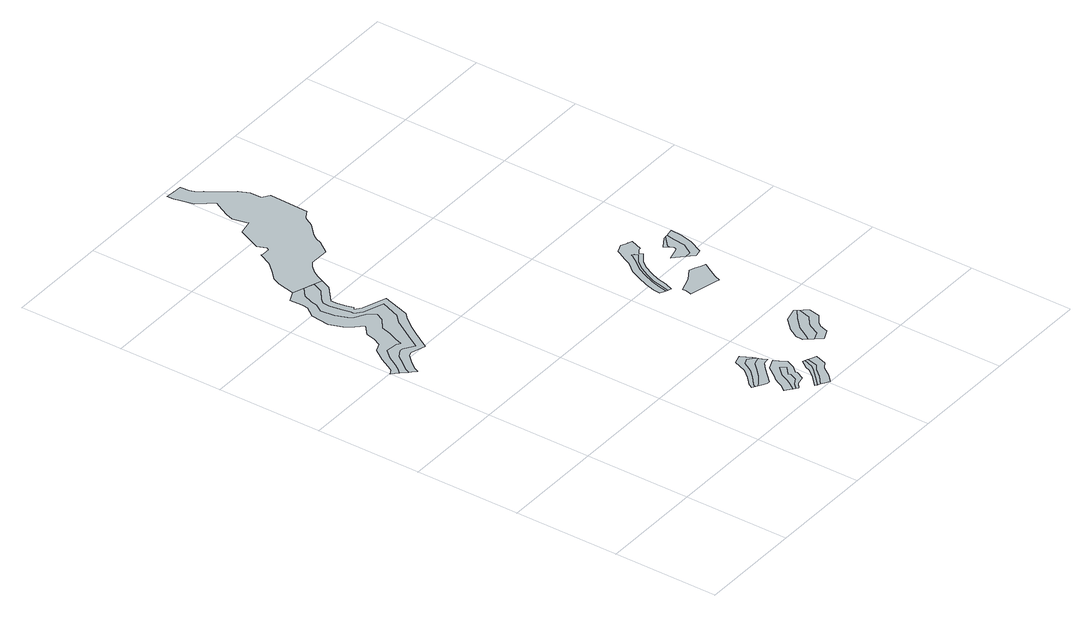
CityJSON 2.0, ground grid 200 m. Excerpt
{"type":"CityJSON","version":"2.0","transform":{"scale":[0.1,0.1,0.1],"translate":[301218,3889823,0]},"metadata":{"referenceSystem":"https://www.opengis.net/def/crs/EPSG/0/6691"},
"CityObjects":{
"object1":{"type":"GenericCityObject","attributes":{"name":"1","土砂災害警戒区域.区域区分":"2","土砂災害警戒区域.現象の種類":"1","土砂災害警戒区域.都道府県コード":"22","土砂災害警戒区域.区域番号":"103-S-0144","土砂災害警戒区域.区域名":"ヲカメ","土砂災害警戒区域.所在地":"沼津市沼津市鳥谷字ウツラ 他","土砂災害警戒区域.告示日":"2018-03-30","土砂災害警戒区域.特別警戒未指定フラグ":"0"},"geometry":[{"type":"MultiSurface","lod":"0","boundaries":[[[0,1,2,3,4,5,6,7,8,9,10,11,12,13,14,15,16,17,18,19,20,21,22,23,24,25,26,27,28,29,30,31,32,33,34,35,36,37,38,39,40,41,42,43]]]}]},
"object2":{"type":"GenericCityObject","attributes":{"name":"1","土砂災害警戒区域.区域区分":"1","土砂災害警戒区域.現象の種類":"1","土砂災害警戒区域.都道府県コード":"22","土砂災害警戒区域.区域番号":"103-S-0144","土砂災害警戒区域.区域名":"ヲカメ","土砂災害警戒区域.所在地":"沼津市沼津市鳥谷字ウツラ 他","土砂災害警戒区域.告示日":"2018-03-30","土砂災害警戒区域.特別警戒未指定フラグ":"0"},"geometry":[{"type":"MultiSurface","lod":"0","boundaries":[[[44,45,46,47,48,49,50,51,52,53,54,55,56,57,13,58,59,60,61,62,63,64,65,66,67,68,69,70,71,72,73,74,75,76,77,78,79,80,81,82,83,84]]]}]},
"object3":{"type":"GenericCityObject","attributes":{"name":"1","土砂災害警戒区域.区域区分":"2","土砂災害警戒区域.現象の種類":"1","土砂災害警戒区域.都道府県コード":"22","土砂災害警戒区域.区域番号":"103-S-0113","土砂災害警戒区域.区域名":"梅ヶ沢","土砂災害警戒区域.所在地":"沼津市東原字梅ヶ沢 他","土砂災害警戒区域.告示日":"2018-03-30","土砂災害警戒区域.特別警戒未指定フラグ":"0"},"geometry":[{"type":"MultiSurface","lod":"0","boundaries":[[[85,86,87,88,89,90,91,92,93,94,95,96,97,98]]]}]},
"object4":{"type":"GenericCityObject","attributes":{"name":"1","土砂災害警戒区域.区域区分":"1","土砂災害警戒区域.現象の種類":"1","土砂災害警戒区域.都道府県コード":"22","土砂災害警戒区域.区域番号":"103-S-0113","土砂災害警戒区域.区域名":"梅ヶ沢","土砂災害警戒区域.所在地":"沼津市東原字梅ヶ沢 他","土砂災害警戒区域.告示日":"2018-03-30","土砂災害警戒区域.特別警戒未指定フラグ":"0"},"geometry":[{"type":"MultiSurface","lod":"0","boundaries":[[[99,100,101,102,103,89,104,105,106,107,108,109,110,97,111,112,113,114]]]}]},
"object5":{"type":"GenericCityObject","attributes":{"name":"1","土砂災害警戒区域.区域区分":"2","土砂災害警戒区域.現象の種類":"1","土砂災害警戒区域.都道府県コード":"22","土砂災害警戒区域.区域番号":"103-S-0113","土砂災害警戒区域.区域名":"梅ヶ沢","土砂災害警戒区域.所在地":"沼津市東原字梅ヶ沢 他","土砂災害警戒区域.告示日":"2018-03-30","土砂災害警戒区域.特別警戒未指定フラグ":"0"},"geometry":[{"type":"MultiSurface","lod":"0","boundaries":[[[115,116,117,118,119,120,121,122,123,124,125,126,127]]]}]},
"object6":{"type":"GenericCityObject","attributes":{"name":"1","土砂災害警戒区域.区域区分":"1","土砂災害警戒区域.現象の種類":"1","土砂災害警戒区域.都道府県コード":"22","土砂災害警戒区域.区域番号":"103-S-0113","土砂災害警戒区域.区域名":"梅ヶ沢","土砂災害警戒区域.所在地":"沼津市東原字梅ヶ沢 他","土砂災害警戒区域.告示日":"2018-03-30","土砂災害警戒区域.特別警戒未指定フラグ":"0"},"geometry":[{"type":"MultiSurface","lod":"0","boundaries":[[[128,129,130,131,132,133,134,135,136,137,138,139,140,141,142,143,125,144,145]]]}]},
"object7":{"type":"GenericCityObject","attributes":{"name":"1","土砂災害警戒区域.区域区分":"2","土砂災害警戒区域.現象の種類":"1","土砂災害警戒区域.都道府県コード":"22","土砂災害警戒区域.区域番号":"103-S-0113","土砂災害警戒区域.区域名":"梅ヶ沢","土砂災害警戒区域.所在地":"沼津市東原字梅ヶ沢 他","土砂災害警戒区域.告示日":"2018-03-30","土砂災害警戒区域.特別警戒未指定フラグ":"0"},"geometry":[{"type":"MultiSurface","lod":"0","boundaries":[[[146,147,148,149,150,151,152,153,154,155]]]}]},
"object8":{"type":"GenericCityObject","attributes":{"name":"1","土砂災害警戒区域.区域区分":"1","土砂災害警戒区域.現象の種類":"1","土砂災害警戒区域.都道府県コード":"22","土砂災害警戒区域.区域番号":"103-S-0113","土砂災害警戒区域.区域名":"梅ヶ沢","土砂災害警戒区域.所在地":"沼津市東原字梅ヶ沢 他","土砂災害警戒区域.告示日":"2018-03-30","土砂災害警戒区域.特別警戒未指定フラグ":"0"},"geometry":[{"type":"MultiSurface","lod":"0","boundaries":[[[156,157,158,159,148,160,161,162,163,164,154,165,166,167]]]}]},
"object9":{"type":"GenericCityObject","attributes":{"name":"1","土砂災害警戒区域.区域区分":"1","土砂災害警戒区域.現象の種類":"1","土砂災害警戒区域.都道府県コード":"22","土砂災害警戒区域.区域番号":"103-Ⅱ-0460","土砂災害警戒区域.区域名":"広町","土砂災害警戒区域.所在地":"沼津市柳澤字広町 他","土砂災害警戒区域.告示日":"2018-03-30","土砂災害警戒区域.特別警戒未指定フラグ":"0"},"geometry":[{"type":"MultiSurface","lod":"0","boundaries":[[[168,169,170,171,172,173,174,175,176,177,178,179,180,181,182,183,184,185,186,187,188,189,190,191,192,193,194,195,196,197,198,199,200,201,202,203,204,205,206,207,208,209,210,211,212,213,214,215,216,217]]]}]},
"object10":{"type":"GenericCityObject","attributes":{"name":"1","土砂災害警戒区域.区域区分":"2","土砂災害警戒区域.現象の種類":"1","土砂災害警戒区域.都道府県コード":"22","土砂災害警戒区域.区域番号":"103-Ⅱ-0460","土砂災害警戒区域.区域名":"広町","土砂災害警戒区域.所在地":"沼津市柳澤字広町 他","土砂災害警戒区域.告示日":"2018-03-30","土砂災害警戒区域.特別警戒未指定フラグ":"0"},"geometry":[{"type":"MultiSurface","lod":"0","boundaries":[[[168,218,219,220,221,222,223,224,225,226,227,228,229,230,231,232,233,234,235,236,237,238,239,240,194,241,242,243,244,245,246,247,248,249,250,251,252,253,254,255,256,257,258,259,260,261,262,263]]]}]},
"object11":{"type":"GenericCityObject","attributes":{"name":"1","土砂災害警戒区域.区域区分":"2","土砂災害警戒区域.現象の種類":"1","土砂災害警戒区域.都道府県コード":"22","土砂災害警戒区域.区域番号":"103-S-0113","土砂災害警戒区域.区域名":"梅ヶ沢","土砂災害警戒区域.所在地":"沼津市東原字梅ヶ沢 他","土砂災害警戒区域.告示日":"2018-03-30","土砂災害警戒区域.特別警戒未指定フラグ":"0"},"geometry":[{"type":"MultiSurface","lod":"0","boundaries":[[[264,265,266,267,268,269,270,271,272,273,274,275,276]]]}]},
"object12":{"type":"GenericCityObject","attributes":{"name":"1","土砂災害警戒区域.区域区分":"1","土砂災害警戒区域.現象の種類":"1","土砂災害警戒区域.都道府県コード":"22","土砂災害警戒区域.区域番号":"103-S-0113","土砂災害警戒区域.区域名":"梅ヶ沢","土砂災害警戒区域.所在地":"沼津市東原字梅ヶ沢 他","土砂災害警戒区域.告示日":"2018-03-30","土砂災害警戒区域.特別警戒未指定フラグ":"0"},"geometry":[{"type":"MultiSurface","lod":"0","boundaries":[[[277,278,279,280,281,267,282,283,284,285,286,287,274,288,289,290,291]]]}]},
"object13":{"type":"GenericCityObject","attributes":{"name":"1","土砂災害警戒区域.区域区分":"2","土砂災害警戒区域.現象の種類":"1","土砂災害警戒区域.都道府県コード":"22","土砂災害警戒区域.区域番号":"103-S-0113","土砂災害警戒区域.区域名":"梅ヶ沢","土砂災害警戒区域.所在地":"沼津市東原字梅ヶ沢 他","土砂災害警戒区域.告示日":"2018-03-30","土砂災害警戒区域.特別警戒未指定フラグ":"0"},"geometry":[{"type":"MultiSurface","lod":"0","boundaries":[[[292,293,294,295,296,297,298,299,300,301,302,303,304,305,306,307,308,309]]]}]},
"object14":{"type":"GenericCityObject","attributes":{"name":"1","土砂災害警戒区域.区域区分":"1","土砂災害警戒区域.現象の種類":"1","土砂災害警戒区域.都道府県コード":"22","土砂災害警戒区域.区域番号":"103-S-0113","土砂災害警戒区域.区域名":"梅ヶ沢","土砂災害警戒区域.所在地":"沼津市東原字梅ヶ沢 他","土砂災害警戒区域.告示日":"2018-03-30","土砂災害警戒区域.特別警戒未指定フラグ":"0"},"geometry":[{"type":"MultiSurface","lod":"0","boundaries":[[[310,311,312,313,314,315,316,317,318,319,320,321,322,323]]]}]},
"object15":{"type":"GenericCityObject","attributes":{"name":"1","土砂災害警戒区域.区域区分":"2","土砂災害警戒区域.現象の種類":"1","土砂災害警戒区域.都道府県コード":"22","土砂災害警戒区域.区域番号":"103-S-0113","土砂災害警戒区域.区域名":"梅ヶ沢","土砂災害警戒区域.所在地":"沼津市東原字梅ヶ沢 他","土砂災害警戒区域.告示日":"2018-03-30","土砂災害警戒区域.特別警戒未指定フラグ":"0"},"geometry":[{"type":"MultiSurface","lod":"0","boundaries":[[[324,325,313,326,327,328,329,320,330,331]]]}]},
"object16":{"type":"GenericCityObject","attributes":{"name":"1","土砂災害警戒区域.区域区分":"1","土砂災害警戒区域.現象の種類":"1","土砂災害警戒区域.都道府県コード":"22","土砂災害警戒区域.区域番号":"103-S-0113","土砂災害警戒区域.区域名":"梅ヶ沢","土砂災害警戒区域.所在地":"沼津市東原字梅ヶ沢 他","土砂災害警戒区域.告示日":"2018-03-30","土砂災害警戒区域.特別警戒未指定フラグ":"0"},"geometry":[{"type":"MultiSurface","lod":"0","boundaries":[[[332,333,334,335,336,337,338,339,340,341,342,343,344,345,346,347,348,349,350,351,352,353,354,355,356,357,358,307,359,360]]]}]},
"object17":{"type":"GenericCityObject","attributes":{"name":"1","土砂災害警戒区域.区域区分":"2","土砂災害警戒区域.現象の種類":"1","土砂災害警戒区域.都道府県コード":"22","土砂災害警戒区域.区域番号":"103-S-0113","土砂災害警戒区域.区域名":"梅ヶ沢","土砂災害警戒区域.所在地":"沼津市東原字梅ヶ沢 他","土砂災害警戒区域.告示日":"2018-03-30","土砂災害警戒区域.特別警戒未指定フラグ":"0"},"geometry":[{"type":"MultiSurface","lod":"0","boundaries":[[[361,343,362,363,364,365,366]]]}]},
"object18":{"type":"GenericCityObject","attributes":{"name":"1","土砂災害警戒区域.区域区分":"2","土砂災害警戒区域.現象の種類":"1","土砂災害警戒区域.都道府県コード":"22","土砂災害警戒区域.区域番号":"103-S-0113","土砂災害警戒区域.区域名":"梅ヶ沢","土砂災害警戒区域.所在地":"沼津市東原字梅ヶ沢 他","土砂災害警戒区域.告示日":"2018-03-30","土砂災害警戒区域.特別警戒未指定フラグ":"0"},"geometry":[{"type":"MultiSurface","lod":"0","boundaries":[[[367,368,369,370,371,372,373,374,375,376,377,378,379,380,381,382]]]}]},
"object19":{"type":"GenericCityObject","attributes":{"name":"1","土砂災害警戒区域.区域区分":"1","土砂災害警戒区域.現象の種類":"1","土砂災害警戒区域.都道府県コード":"22","土砂災害警戒区域.区域番号":"103-S-0113","土砂災害警戒区域.区域名":"梅ヶ沢","土砂災害警戒区域.所在地":"沼津市東原字梅ヶ沢 他","土砂災害警戒区域.告示日":"2018-03-30","土砂災害警戒区域.特別警戒未指定フラグ":"0"},"geometry":[{"type":"MultiSurface","lod":"0","boundaries":[[[383,384,385,386,369,387,388,389,373,374,375,376,377,378,379,380,390,391,392]]]}]}
},
"vertices":[
[1160,6565,0],[1283,6752,0],[1415,6876,0],[1554,7242,0],[1183,7375,0],[1044,7483,0],[1053,7548,0],[1012,7721,0],[986,7941,0],[999,8069,0],[1073,8161,0],[1252,8296,0],[1348,8492,0],[1242,8529,0],[1156,8560,0],[993,8423,0],[915,8239,0],[894,8116,0],[788,7959,0],[817,7699,0],[900,7501,0],[961,7412,0],[1138,7309,0],[1260,7161,0],[1188,7007,0],[993,6857,0],[940,6671,0],[852,6483,0],[813,6354,0],[748,6401,0],[521,6427,0],[367,6261,0],[261,6072,0],[177,5950,0],[110,5888,0],[167,5832,0],[219,5780,0],[263,5865,0],[366,6003,0],[491,6169,0],[629,6249,0],[696,6245,0],[892,6120,0],[1052,6387,0],
[1282,6482,0],[1432,6681,0],[1544,6793,0],[1713,7301,0],[1265,7460,0],[1148,7553,0],[1183,7579,0],[1153,7705,0],[1124,7867,0],[1113,7995,0],[1196,8067,0],[1413,8248,0],[1491,8442,0],[1396,8475,0],[939,8636,0],[745,8551,0],[747,8310,0],[733,8187,0],[597,7994,0],[551,7638,0],[632,7401,0],[751,7246,0],[879,7115,0],[694,6958,0],[651,6787,0],[576,6624,0],[410,6563,0],[259,6341,0],[154,6141,0],[87,6039,0],[3,5994,0],[167,5831,0],[258,5741,0],[329,5671,0],[370,5760,0],[492,5917,0],[614,6054,0],[685,6071,0],[697,6067,0],[978,5988,0],[1182,6327,0],
[3464,1045,0],[3600,1177,0],[3728,1301,0],[3793,1333,0],[3888,1347,0],[3869,1390,0],[3752,1479,0],[3646,1440,0],[3540,1246,0],[3405,1112,0],[3251,984,0],[3202,923,0],[3243,898,0],[3306,932,0],
[3710,1078,0],[3830,1182,0],[3873,1198,0],[3953,1200,0],[3912,1292,0],[3848,1439,0],[3748,1630,0],[3577,1583,0],[3476,1326,0],[3349,1179,0],[3198,1032,0],[3157,951,0],[3302,862,0],[3388,810,0],[3441,808,0],[3583,946,0],
[3767,512,0],[3825,645,0],[3810,699,0],[3951,820,0],[3906,874,0],[3877,909,0],[3738,752,0],[3710,696,0],[3659,593,0],[3600,494,0],[3514,377,0],[3551,349,0],[3644,448,0],
[3857,439,0],[3937,596,0],[3917,620,0],[4019,738,0],[4093,900,0],[4045,988,0],[4022,1029,0],[3974,1117,0],[3775,1031,0],[3627,833,0],[3588,790,0],[3523,695,0],[3478,592,0],[3386,474,0],[3391,471,0],[3466,414,0],[3593,317,0],[3688,399,0],
[4187,390,0],[4289,467,0],[4334,667,0],[4290,686,0],[4220,510,0],[4156,418,0],[4013,273,0],[3848,116,0],[3888,93,0],[4049,236,0],
[4299,309,0],[4415,388,0],[4490,600,0],[4398,640,0],[4242,707,0],[4143,558,0],[4105,466,0],[3973,312,0],[3801,143,0],[3958,53,0],[4044,3,0],[4166,128,0],
[1247,8527,0],[1396,8474,0],[1491,8441,0],[1556,8574,0],[1631,8699,0],[1740,8815,0],[1834,8887,0],[2200,8871,0],[2370,9104,0],[2407,9221,0],[2476,9321,0],[2681,9510,0],[2765,9663,0],[2801,9711,0],[2949,9797,0],[2978,10543,0],[2842,10636,0],[2839,10860,0],[2755,11050,0],[2600,11247,0],[2435,11505,0],[2350,11592,0],[2310,11724,0],[2299,11825,0],[2295,11879,0],[2195,11888,0],[2100,11896,0],[1966,11908,0],[1966,11774,0],[1995,11667,0],[2051,11428,0],[2178,11262,0],[2287,11136,0],[2188,10962,0],[2115,10815,0],[2073,10670,0],[2126,10426,0],[2136,10372,0],[1869,10323,0],[1775,10129,0],[1666,9882,0],[1734,9728,0],[1703,9666,0],[1526,9673,0],[1511,9685,0],[1394,9442,0],[1236,9267,0],[1082,9109,0],[1014,8966,0],[943,8634,0],
[1350,8490,0],[1420,8650,0],[1502,8790,0],[1621,8916,0],[1735,9026,0],[2066,8985,0],[2231,9198,0],[2286,9302,0],[2347,9394,0],[2532,9579,0],[2615,9739,0],[2668,9823,0],[2854,9927,0],[2828,10504,0],[2666,10639,0],[2661,10857,0],[2570,11031,0],[2424,11186,0],[2335,11380,0],[2208,11516,0],[2138,11693,0],[2133,11808,0],[2125,11894,0],[2041,11901,0],[2045,11789,0],[2063,11679,0],[2126,11471,0],[2256,11316,0],[2354,11160,0],[2362,10993,0],[2375,10826,0],[2358,10653,0],[2512,10443,0],[2493,10222,0],[2222,10151,0],[2127,9963,0],[2035,9766,0],[2085,9546,0],[2042,9459,0],[1850,9455,0],[1740,9362,0],[1568,9247,0],[1441,9089,0],[1301,8946,0],[1215,8786,0],[1161,8557,0],
[5119,1177,0],[5180,1242,0],[5328,1362,0],[5396,1589,0],[5366,1626,0],[5187,1487,0],[5057,1359,0],[4990,1288,0],[4884,1102,0],[4809,1004,0],[4851,954,0],[4874,927,0],[5033,989,0],
[5229,1064,0],[5294,1133,0],[5454,1250,0],[5498,1464,0],[5435,1542,0],[5332,1667,0],[5062,1598,0],[4940,1471,0],[4862,1395,0],[4753,1198,0],[4751,1073,0],[4914,879,0],[4962,821,0],[4978,802,0],[5172,890,0],
[4670,4030,0],[4748,4210,0],[4842,4384,0],[4957,4543,0],[5123,4663,0],[5094,4716,0],[5069,4735,0],[5058,4743,0],[5052,4746,0],[5051,4717,0],[4939,4559,0],[4812,4404,0],[4718,4223,0],[4643,4037,0],[4596,3845,0],[4565,3695,0],[4589,3685,0],[4629,3837,0],
[5450,3434,0],[5554,3606,0],[5460,3643,0],[5367,3680,0],[5256,3724,0],[5035,3591,0],[4753,3497,0],[4758,3434,0],[4752,3387,0],[4729,3321,0],[5021,3246,0],[5228,3193,0],[5325,3168,0],[5374,3299,0],
[5289,3528,0],[5383,3674,0],[5319,3699,0],[5153,3574,0],[4935,3420,0],[4926,3270,0],[5170,3208,0],[5218,3362,0],
[4756,4005,0],[4825,4175,0],[4906,4343,0],[5020,4488,0],[5191,4612,0],[5149,4672,0],[5150,4672,0],[5242,4734,0],[5243,4734,0],[5296,4743,0],[5375,4958,0],[5284,5000,0],[5266,5008,0],[5175,5050,0],[5014,4985,0],[4968,4889,0],[4968,4888,0],[4927,4817,0],[4927,4816,0],[4918,4802,0],[4845,4643,0],[4693,4466,0],[4595,4265,0],[4522,4072,0],[4470,3875,0],[4446,3745,0],[4538,3706,0],[4658,3656,0],[4715,3816,0],
[5295,4995,0],[5135,4881,0],[5097,4816,0],[5116,4806,0],[5166,4778,0],[5219,4809,0],
[5790,4210,0],[5820,4439,0],[5855,4601,0],[5812,4595,0],[5619,4419,0],[5611,4377,0],[5642,4335,0],[5644,4306,0],[5638,4280,0],[5623,4256,0],[5581,4233,0],[5495,4213,0],[5357,4177,0],[5413,4124,0],[5543,4001,0],[5666,4009,0],
[5933,4181,0],[5988,4425,0],[6003,4625,0],[5904,4609,0],[5756,4586,0],[5551,4458,0],[5614,4372,0],[5600,3948,0],[5673,3879,0],[5799,3904,0]
]}
